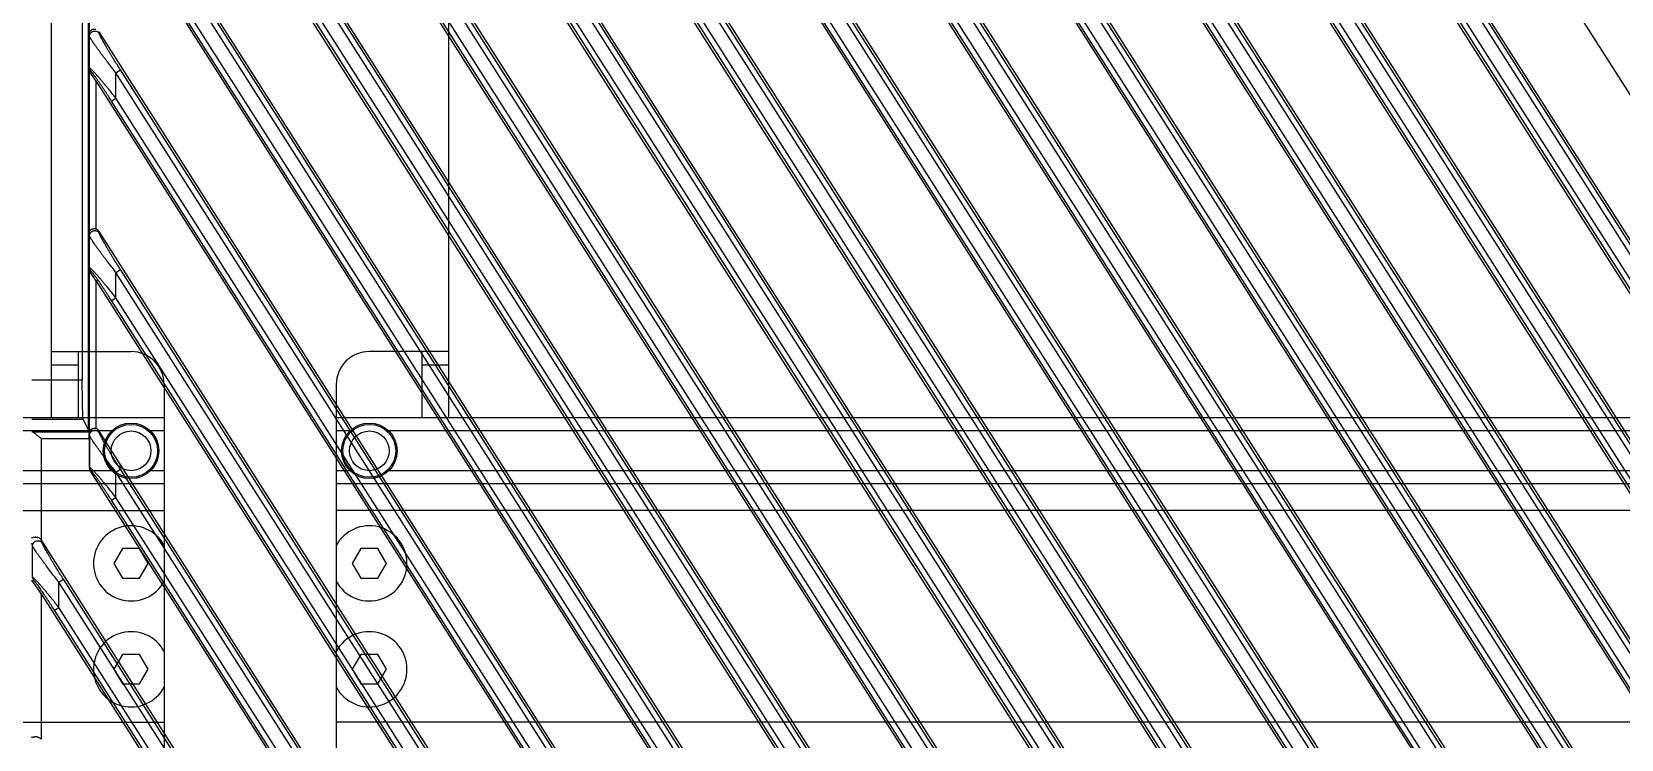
# Model space of a CAD drawing. Header units: millimetres. Extents: x 562 to 17351, y 2396 to 6995.
# Drawn here: x 14538.8 to 14658.9, y 5290.4 to 5343.9 of the extents above; entities that cross this region are included whole.
import ezdxf

# ---------------------------------------------------------------- set-up
doc = ezdxf.new("R2010")
doc.units = ezdxf.units.MM
doc.layers.add('02___PRT_ALL_AXES', color=7, linetype='Continuous')

# ---------------------------------------------------------------- blocks, each defined once
blk = doc.blocks.new('DTGCNV')
at = {"color": 7, "linetype": 'Continuous'}
for p, q in [((12719.01, 4978.83), (12910.96, 4677.53)), ((12903.91, 4677.66), (12717.35, 4970.49)), ((12902.32, 4679.06), (12718.67, 4967.34)), ((12902.66, 4679.27), (12719.01, 4967.55)), ((12717.32, 4966.45), (12901.38, 4677.53)), ((12718.33, 4965.21), (12900.77, 4678.84)), ((12718.67, 4965.42), (12901.1, 4679.06)), ((12894.31, 4677.66), (12717.35, 4955.42)), ((12892.72, 4679.06), (12718.67, 4952.26)), ((12893.06, 4679.27), (12719.01, 4952.48)), ((12717.32, 4951.38), (12891.78, 4677.53)), ((12718.67, 4950.35), (12891.5, 4679.06)), ((12718.33, 4950.13), (12891.16, 4678.84)), ((12887.42, 4673.4), (12717.35, 4940.34)), ((12885.86, 4674.75), (12718.67, 4937.19)), ((12886.2, 4674.96), (12719.01, 4937.4)), ((12717.32, 4936.3), (12884.81, 4673.4)), ((12884.3, 4674.53), (12718.33, 4935.06)), ((12884.64, 4674.75), (12718.67, 4935.27)), ((12877.81, 4673.4), (12717.35, 4925.27)), ((12876.26, 4674.75), (12718.67, 4922.11)), ((12876.59, 4674.96), (12719.01, 4922.32)), ((12717.32, 4921.23), (12875.2, 4673.4)), ((12875.04, 4674.75), (12718.67, 4920.19)), ((12874.7, 4674.53), (12718.33, 4919.98)), ((12868.21, 4673.4), (12717.35, 4910.19)), ((12866.65, 4674.75), (12718.67, 4907.04)), ((12866.99, 4674.96), (12719.01, 4907.25)), ((12865.1, 4674.53), (12718.33, 4904.91)), ((12865.43, 4674.75), (12718.67, 4905.12)), ((12721.45, 4899.66), (12865.6, 4673.4)), ((12858.6, 4673.4), (12721.7, 4888.29)), ((12857.38, 4674.96), (12723.32, 4885.41)), ((12721.45, 4884.59), (12853.36, 4677.53)), ((12857.05, 4674.75), (12722.98, 4885.2)), ((12855.49, 4674.53), (12722.64, 4883.07)), ((12855.83, 4674.75), (12722.98, 4883.28)), ((12846.29, 4677.66), (12721.7, 4873.22)), ((12844.7, 4679.06), (12722.98, 4870.12)), ((12845.04, 4679.27), (12723.32, 4870.33)), ((12721.45, 4869.51), (12843.76, 4677.53)), ((12722.64, 4867.99), (12843.14, 4678.84)), ((12722.98, 4868.2), (12843.48, 4679.06)), ((12717.92, 4859.98), (12834.15, 4677.53)), ((12836.68, 4677.66), (12720.44, 4860.12)), ((12719.18, 4858.35), (12833.54, 4678.84)), ((12719.51, 4858.57), (12833.87, 4679.06)), ((12835.09, 4679.06), (12720.73, 4858.57)), ((12835.43, 4679.27), (12721.07, 4858.78)), ((12827.08, 4677.66), (12717.35, 4849.89)), ((12825.83, 4679.27), (12719.01, 4846.95)), ((12717.32, 4845.85), (12824.55, 4677.53)), ((12825.49, 4679.06), (12718.67, 4846.73)), ((12718.33, 4844.6), (12823.93, 4678.84)), ((12718.67, 4844.82), (12824.27, 4679.06)), ((12817.47, 4677.66), (12717.35, 4834.81)), ((12815.89, 4679.06), (12718.67, 4831.66)), ((12816.22, 4679.27), (12719.01, 4831.87)), ((12717.32, 4830.77), (12814.94, 4677.53)), ((12718.33, 4829.53), (12814.33, 4678.84)), ((12718.67, 4829.74), (12814.67, 4679.06)), ((12810.58, 4673.4), (12717.35, 4819.74)), ((12809.03, 4674.75), (12718.67, 4816.58)), ((12809.36, 4674.96), (12719.01, 4816.8)), ((12717.32, 4815.7), (12807.97, 4673.4)), ((12807.81, 4674.75), (12718.67, 4814.67)), ((12807.47, 4674.53), (12718.33, 4814.45)), ((12720.87, 4807.1), (12720.87, 4767.8)), ((12720.95, 4807.27), (12720.95, 4797.72)), ((12720.42, 4803.35), (12720.42, 4771.54)), ((12720.98, 4797.51), (12720.95, 4797.72)), ((12721.72, 4797.72), (12721.7, 4797.84)), ((12800.98, 4673.4), (12721.7, 4797.84)), ((12720.98, 4795.08), (12720.98, 4797.51)), ((12720.95, 4794.96), (12720.98, 4795.08)), ((12720.95, 4794.96), (12720.95, 4782.64)), ((12721.02, 4794.77), (12721.04, 4794.87)), ((12721.45, 4794.13), (12721.45, 4782.94)), ((12721.45, 4794.13), (12798.37, 4673.4)), ((12722.98, 4794.74), (12723.32, 4794.96)), ((12722.98, 4792.83), (12722.98, 4794.74)), ((12799.42, 4674.75), (12722.98, 4794.74)), ((12799.76, 4674.96), (12723.32, 4794.96)), ((12722.64, 4792.61), (12722.98, 4792.83)), ((12797.87, 4674.53), (12722.64, 4792.61)), ((12798.2, 4674.75), (12722.98, 4792.83)), ((12720.98, 4782.43), (12720.95, 4782.64)), ((12720.98, 4780.01), (12720.98, 4782.43)), ((12721.72, 4782.65), (12721.7, 4782.76)), ((12791.37, 4673.4), (12721.7, 4782.76)), ((12720.95, 4779.88), (12720.98, 4780.01)), ((12720.95, 4779.88), (12720.95, 4767.62)), ((12721.02, 4779.69), (12721.04, 4779.79)), ((12722.98, 4779.67), (12723.32, 4779.88)), ((12790.16, 4674.96), (12723.32, 4779.88)), ((12721.45, 4779.06), (12721.45, 4767.87)), ((12721.45, 4779.06), (12788.77, 4673.4)), ((12722.98, 4777.75), (12722.98, 4779.67)), ((12789.82, 4674.75), (12722.98, 4779.67)), ((12722.64, 4777.54), (12722.98, 4777.75)), ((12788.26, 4674.53), (12722.64, 4777.54)), ((12788.6, 4674.75), (12722.98, 4777.75)), ((12720.42, 4771.54), (12716.62, 4771.54)), ((12720.49, 4768.55), (12716.62, 4768.55)), ((12720.49, 4768.55), (12720.95, 4767.62)), ((12716.66, 4767.62), (12720.95, 4767.62)), ((12717.32, 4767.12), (12717.32, 4759.48)), ((12717.32, 4767.12), (12720.97, 4767.12)), ((12720.95, 4767.62), (12720.95, 4767.62)), ((12720.96, 4767.51), (12720.98, 4767.36)), ((12720.97, 4767.12), (12720.97, 4764.87)), ((12720.98, 4764.93), (12720.98, 4767.36)), ((12721.72, 4767.57), (12721.7, 4767.69)), ((12781.77, 4673.4), (12721.7, 4767.69)), ((12720.98, 4764.93), (12720.97, 4764.87)), ((12721.04, 4764.72), (12721.03, 4764.65)), ((12721.03, 4764.65), (12779.16, 4673.4)), ((12722.98, 4764.59), (12723.32, 4764.81)), ((12722.98, 4762.68), (12722.98, 4764.59)), ((12780.22, 4674.75), (12722.98, 4764.59)), ((12780.55, 4674.96), (12723.32, 4764.81)), ((12722.64, 4762.46), (12722.98, 4762.68)), ((12778.66, 4674.53), (12722.64, 4762.46)), ((12779, 4674.75), (12722.98, 4762.68)), ((12752.36, 4704.49), (12717.35, 4759.44)), ((12717.41, 4759.24), (12717.35, 4759.44)), ((12716.68, 4759.02), (12716.62, 4759.22)), ((12716.68, 4756.63), (12716.68, 4759.02)), ((12716.68, 4756.63), (12716.62, 4756.61)), ((12716.63, 4756.38), (12716.74, 4756.42)), ((12718.67, 4756.28), (12719.01, 4756.5)), ((12718.67, 4754.37), (12718.67, 4756.28)), ((12752.05, 4703.89), (12718.67, 4756.28)), ((12752.38, 4704.1), (12719.01, 4756.5)), ((12717.32, 4755.4), (12717.32, 4744.41)), ((12717.32, 4755.4), (12749.38, 4705.07)), ((12718.33, 4754.15), (12718.67, 4754.37)), ((12749.76, 4704.82), (12718.33, 4754.15)), ((12750.09, 4705.04), (12718.67, 4754.37))]:
    blk.add_line(p, q, dxfattribs=at)
for centre, radius, start, end in [((12721.38, 4795.09), 0.396, 180.208, 212.9741), ((12721.38, 4780.01), 0.396, 180.208, 212.9741), ((12721.38, 4764.93), 0.396, 180.208, 212.9741), ((12717.08, 4756.63), 0.402, 180.1282, 212.3718)]:
    blk.add_arc(centre, radius, start, end, dxfattribs=at)
for centre, major_axis, ratio, start_param, end_param in [((12721.45, 4794.05), (-0.499, 0.789), 0.046753, -1.496981, -0.460321), ((12721.37, 4782.54), (-0.052, 0.405), 0.97951, -1.123245, -0.349373), ((12721.45, 4778.98), (-0.499, 0.789), 0.046753, -1.496981, -0.460321), ((12720.49, 4771.54), (0, 3), 0.026186, -4.712389, -3.193953), ((12721.37, 4767.47), (-0.052, 0.405), 0.97951, -1.123245, -0.349373), ((12717.32, 4767.63), (0.7, 0), 0.052408, 3.141593, 3.470593), ((12720.95, 4767.12), (0, 0.5), 0.026186, -1.570796, -0.696436), ((12721.37, 4764.87), (0.085, 0.394), 0.992337, -4.49891, -3.92942), ((12717.02, 4759.21), (-0.117, 0.402), 0.954439, -1.274405, -1.134443), ((12717.32, 4755.28), (-0.7, 1.1), 0.046753, -1.496981, -0.118001)]:
    blk.add_ellipse(centre, major_axis=major_axis, ratio=ratio, start_param=start_param, end_param=end_param, dxfattribs=at)
for points, knots in [([(12721.45, 4798.02), (12721.42, 4798.02), (12721.35, 4798.03), (12721.25, 4798.02), (12721.16, 4797.99), (12721.09, 4797.95), (12721.03, 4797.9), (12720.99, 4797.84), (12720.96, 4797.78), (12720.95, 4797.74), (12720.95, 4797.72)], [0, 0, 0, 0, 0.160899, 0.314742, 0.456494, 0.584742, 0.700638, 0.806545, 0.905309, 1, 1, 1, 1]), ([(12720.98, 4797.51), (12720.98, 4797.53), (12720.98, 4797.57), (12721, 4797.63), (12721.02, 4797.69), (12721.06, 4797.74), (12721.1, 4797.79), (12721.15, 4797.83), (12721.21, 4797.86), (12721.27, 4797.88), (12721.33, 4797.9), (12721.39, 4797.9), (12721.46, 4797.89), (12721.52, 4797.88), (12721.58, 4797.85), (12721.63, 4797.82), (12721.68, 4797.77), (12721.7, 4797.74), (12721.72, 4797.72)], [0, 0, 0, 0, 0.061771, 0.123674, 0.185724, 0.247974, 0.310429, 0.373081, 0.435901, 0.498841, 0.561846, 0.62485, 0.687789, 0.750605, 0.813254, 0.8757, 0.937956, 1, 1, 1, 1]), ([(12723.32, 4794.96), (12723.23, 4795.09), (12723.06, 4795.36), (12722.86, 4795.69), (12722.69, 4795.95), (12722.57, 4796.15), (12722.46, 4796.34), (12722.34, 4796.53), (12722.23, 4796.72), (12722.13, 4796.9), (12722.03, 4797.08), (12721.95, 4797.22), (12721.89, 4797.33), (12721.85, 4797.4), (12721.82, 4797.47), (12721.79, 4797.54), (12721.76, 4797.6), (12721.74, 4797.64), (12721.73, 4797.67), (12721.72, 4797.69), (12721.72, 4797.71), (12721.72, 4797.72), (12721.72, 4797.72)], [0, 0, 0, 0, 0.147854, 0.294636, 0.367264, 0.439153, 0.510088, 0.579799, 0.647935, 0.714028, 0.777425, 0.83718, 0.86528, 0.891898, 0.916748, 0.939475, 0.959663, 0.976821, 0.984101, 0.990427, 0.995741, 1, 1, 1, 1]), ([(12722.98, 4794.74), (12722.87, 4794.88), (12722.65, 4795.16), (12722.39, 4795.5), (12722.18, 4795.77), (12722.02, 4795.97), (12721.87, 4796.17), (12721.73, 4796.37), (12721.59, 4796.56), (12721.46, 4796.74), (12721.34, 4796.91), (12721.25, 4797.05), (12721.18, 4797.15), (12721.13, 4797.22), (12721.09, 4797.29), (12721.06, 4797.35), (12721.03, 4797.4), (12721.01, 4797.44), (12720.99, 4797.46), (12720.99, 4797.48), (12720.98, 4797.49), (12720.98, 4797.5), (12720.98, 4797.51)], [0, 0, 0, 0, 0.154445, 0.30727, 0.382534, 0.456692, 0.529432, 0.600377, 0.669045, 0.734822, 0.796897, 0.854183, 0.880595, 0.905226, 0.927827, 0.94811, 0.965769, 0.980485, 0.986646, 0.991965, 0.996419, 1, 1, 1, 1]), ([(12720.95, 4794.96), (12720.95, 4794.94), (12720.96, 4794.91), (12720.97, 4794.86), (12720.99, 4794.81), (12721.01, 4794.78), (12721.02, 4794.77)], [0, 0, 0, 0, 0.23991, 0.484403, 0.736695, 1, 1, 1, 1]), ([(12722.98, 4792.83), (12722.88, 4792.96), (12722.67, 4793.21), (12722.41, 4793.53), (12722.2, 4793.78), (12722.05, 4793.96), (12721.9, 4794.14), (12721.76, 4794.31), (12721.64, 4794.45), (12721.54, 4794.55), (12721.47, 4794.63), (12721.41, 4794.7), (12721.35, 4794.77), (12721.29, 4794.83), (12721.23, 4794.89), (12721.18, 4794.94), (12721.13, 4794.98), (12721.09, 4795.02), (12721.06, 4795.05), (12721.04, 4795.07), (12721.02, 4795.08), (12721.01, 4795.08), (12721, 4795.09), (12721, 4795.09), (12720.99, 4795.09), (12720.99, 4795.09), (12720.98, 4795.09), (12720.98, 4795.09), (12720.98, 4795.09), (12720.98, 4795.08)], [0, 0, 0, 0, 0.163599, 0.325517, 0.405208, 0.483611, 0.560291, 0.634699, 0.706102, 0.740385, 0.773533, 0.805367, 0.835691, 0.864271, 0.890851, 0.915138, 0.936821, 0.955575, 0.97109, 0.977548, 0.983108, 0.987753, 0.991491, 0.994362, 0.995508, 0.996494, 0.997369, 0.998198, 1, 1, 1, 1]), ([(12722.64, 4792.61), (12722.56, 4792.74), (12722.45, 4792.92), (12722.29, 4793.16), (12722.17, 4793.34), (12722.05, 4793.52), (12721.93, 4793.7), (12721.82, 4793.87), (12721.7, 4794.04), (12721.61, 4794.18), (12721.53, 4794.28), (12721.48, 4794.36), (12721.42, 4794.44), (12721.37, 4794.51), (12721.32, 4794.57), (12721.27, 4794.64), (12721.23, 4794.7), (12721.19, 4794.75), (12721.15, 4794.79), (12721.12, 4794.82), (12721.1, 4794.84), (12721.09, 4794.86), (12721.07, 4794.87), (12721.07, 4794.87), (12721.06, 4794.88), (12721.05, 4794.88), (12721.05, 4794.88), (12721.05, 4794.88), (12721.05, 4794.88), (12721.04, 4794.87), (12721.04, 4794.87), (12721.04, 4794.87)], [0, 0, 0, 0, 0.15694, 0.235083, 0.312792, 0.389889, 0.466133, 0.541222, 0.614757, 0.686184, 0.720877, 0.754726, 0.78758, 0.819246, 0.849499, 0.878053, 0.90457, 0.928641, 0.949798, 0.96753, 0.974953, 0.981338, 0.986644, 0.990849, 0.993984, 0.99519, 0.9962, 0.997085, 0.997946, 0.99889, 1, 1, 1, 1]), ([(12721.45, 4782.94), (12721.42, 4782.95), (12721.35, 4782.96), (12721.25, 4782.95), (12721.16, 4782.92), (12721.09, 4782.88), (12721.03, 4782.83), (12720.99, 4782.77), (12720.96, 4782.71), (12720.95, 4782.66), (12720.95, 4782.64)], [0, 0, 0, 0, 0.160899, 0.314742, 0.456494, 0.584742, 0.700638, 0.806545, 0.905309, 1, 1, 1, 1]), ([(12720.98, 4782.43), (12720.98, 4782.45), (12720.98, 4782.49), (12721, 4782.56), (12721.02, 4782.61), (12721.06, 4782.67), (12721.1, 4782.71), (12721.15, 4782.75), (12721.21, 4782.79), (12721.27, 4782.81), (12721.33, 4782.82), (12721.39, 4782.83), (12721.46, 4782.82), (12721.52, 4782.8), (12721.58, 4782.78), (12721.63, 4782.74), (12721.68, 4782.7), (12721.7, 4782.66), (12721.72, 4782.65)], [0, 0, 0, 0, 0.061771, 0.123674, 0.185724, 0.247974, 0.310429, 0.373081, 0.435901, 0.498841, 0.561846, 0.62485, 0.687789, 0.750605, 0.813254, 0.8757, 0.937956, 1, 1, 1, 1]), ([(12722.98, 4779.67), (12722.87, 4779.81), (12722.65, 4780.08), (12722.39, 4780.42), (12722.18, 4780.7), (12722.02, 4780.9), (12721.87, 4781.1), (12721.73, 4781.29), (12721.59, 4781.48), (12721.46, 4781.66), (12721.34, 4781.84), (12721.25, 4781.97), (12721.18, 4782.08), (12721.13, 4782.15), (12721.09, 4782.21), (12721.06, 4782.27), (12721.03, 4782.32), (12721.01, 4782.36), (12720.99, 4782.39), (12720.99, 4782.4), (12720.98, 4782.42), (12720.98, 4782.43), (12720.98, 4782.43)], [0, 0, 0, 0, 0.154445, 0.30727, 0.382534, 0.456692, 0.529432, 0.600377, 0.669045, 0.734822, 0.796897, 0.854183, 0.880595, 0.905226, 0.927827, 0.94811, 0.965769, 0.980485, 0.986646, 0.991965, 0.996419, 1, 1, 1, 1]), ([(12723.32, 4779.88), (12723.23, 4780.01), (12723.06, 4780.28), (12722.86, 4780.61), (12722.69, 4780.88), (12722.57, 4781.07), (12722.46, 4781.27), (12722.34, 4781.46), (12722.23, 4781.65), (12722.13, 4781.83), (12722.03, 4782), (12721.95, 4782.15), (12721.89, 4782.25), (12721.85, 4782.33), (12721.82, 4782.4), (12721.79, 4782.46), (12721.76, 4782.52), (12721.74, 4782.57), (12721.73, 4782.6), (12721.72, 4782.62), (12721.72, 4782.63), (12721.72, 4782.64), (12721.72, 4782.65)], [0, 0, 0, 0, 0.147854, 0.294636, 0.367264, 0.439153, 0.510088, 0.579799, 0.647935, 0.714028, 0.777425, 0.83718, 0.86528, 0.891898, 0.916748, 0.939475, 0.959663, 0.976821, 0.984101, 0.990427, 0.995741, 1, 1, 1, 1]), ([(12720.95, 4779.88), (12720.95, 4779.87), (12720.96, 4779.83), (12720.97, 4779.78), (12720.99, 4779.74), (12721.01, 4779.71), (12721.02, 4779.69)], [0, 0, 0, 0, 0.23991, 0.484403, 0.736695, 1, 1, 1, 1]), ([(12722.98, 4777.75), (12722.88, 4777.88), (12722.67, 4778.14), (12722.41, 4778.46), (12722.2, 4778.7), (12722.05, 4778.89), (12721.9, 4779.06), (12721.76, 4779.23), (12721.64, 4779.37), (12721.54, 4779.48), (12721.47, 4779.55), (12721.41, 4779.62), (12721.35, 4779.69), (12721.29, 4779.75), (12721.23, 4779.81), (12721.18, 4779.86), (12721.13, 4779.91), (12721.09, 4779.95), (12721.06, 4779.97), (12721.04, 4779.99), (12721.02, 4780), (12721.01, 4780.01), (12721, 4780.01), (12721, 4780.02), (12720.99, 4780.02), (12720.99, 4780.02), (12720.98, 4780.02), (12720.98, 4780.01), (12720.98, 4780.01), (12720.98, 4780.01)], [0, 0, 0, 0, 0.163599, 0.325517, 0.405208, 0.483611, 0.560291, 0.634699, 0.706102, 0.740385, 0.773533, 0.805367, 0.835691, 0.864271, 0.890851, 0.915138, 0.936821, 0.955575, 0.97109, 0.977548, 0.983108, 0.987753, 0.991491, 0.994362, 0.995508, 0.996494, 0.997369, 0.998198, 1, 1, 1, 1]), ([(12722.64, 4777.54), (12722.56, 4777.66), (12722.45, 4777.84), (12722.29, 4778.09), (12722.17, 4778.27), (12722.05, 4778.45), (12721.93, 4778.62), (12721.82, 4778.8), (12721.7, 4778.97), (12721.61, 4779.1), (12721.53, 4779.21), (12721.48, 4779.29), (12721.42, 4779.36), (12721.37, 4779.43), (12721.32, 4779.5), (12721.27, 4779.56), (12721.23, 4779.62), (12721.19, 4779.67), (12721.15, 4779.72), (12721.12, 4779.75), (12721.1, 4779.77), (12721.09, 4779.78), (12721.07, 4779.79), (12721.07, 4779.8), (12721.06, 4779.8), (12721.05, 4779.8), (12721.05, 4779.8), (12721.05, 4779.8), (12721.05, 4779.8), (12721.04, 4779.8), (12721.04, 4779.8), (12721.04, 4779.79)], [0, 0, 0, 0, 0.15694, 0.235083, 0.312792, 0.389889, 0.466133, 0.541222, 0.614757, 0.686184, 0.720877, 0.754726, 0.78758, 0.819246, 0.849499, 0.878053, 0.90457, 0.928641, 0.949798, 0.96753, 0.974953, 0.981338, 0.986644, 0.990849, 0.993984, 0.99519, 0.9962, 0.997085, 0.997946, 0.99889, 1, 1, 1, 1]), ([(12721.45, 4767.87), (12721.42, 4767.87), (12721.36, 4767.88), (12721.27, 4767.87), (12721.2, 4767.86), (12721.15, 4767.83), (12721.1, 4767.81), (12721.05, 4767.78), (12721.02, 4767.73), (12720.99, 4767.7), (12720.98, 4767.67), (12720.97, 4767.65), (12720.96, 4767.63), (12720.96, 4767.62)], [0, 0, 0, 0, 0.156834, 0.308027, 0.44919, 0.515423, 0.578674, 0.696574, 0.804666, 0.855721, 0.904907, 0.952676, 1, 1, 1, 1]), ([(12720.98, 4767.36), (12720.98, 4767.38), (12720.98, 4767.42), (12721, 4767.48), (12721.02, 4767.54), (12721.06, 4767.59), (12721.1, 4767.64), (12721.15, 4767.68), (12721.21, 4767.71), (12721.27, 4767.73), (12721.33, 4767.75), (12721.39, 4767.75), (12721.46, 4767.74), (12721.52, 4767.73), (12721.58, 4767.7), (12721.63, 4767.66), (12721.68, 4767.62), (12721.7, 4767.59), (12721.72, 4767.57)], [0, 0, 0, 0, 0.061771, 0.123674, 0.185724, 0.247974, 0.310429, 0.373081, 0.435901, 0.498841, 0.561846, 0.62485, 0.687789, 0.750605, 0.813254, 0.8757, 0.937956, 1, 1, 1, 1]), ([(12717.32, 4767.12), (12717.29, 4767.15), (12717.22, 4767.2), (12717.13, 4767.28), (12717.03, 4767.36), (12716.94, 4767.44), (12716.87, 4767.49), (12716.81, 4767.53), (12716.78, 4767.56), (12716.74, 4767.58), (12716.71, 4767.6), (12716.69, 4767.61), (12716.68, 4767.61), (12716.67, 4767.62), (12716.66, 4767.62), (12716.66, 4767.62)], [0, 0, 0, 0, 0.152678, 0.303619, 0.450743, 0.591561, 0.722626, 0.783052, 0.839064, 0.889738, 0.93406, 0.953523, 0.971039, 0.986537, 1, 1, 1, 1]), ([(12720.95, 4767.62), (12720.95, 4767.62), (12720.95, 4767.62), (12720.95, 4767.62), (12720.96, 4767.62), (12720.96, 4767.62), (12720.96, 4767.62), (12720.96, 4767.62)], [0, 0, 0, 0, 0.066209, 0.157985, 0.394508, 0.671959, 1, 1, 1, 1]), ([(12720.96, 4767.62), (12720.96, 4767.61), (12720.96, 4767.61), (12720.96, 4767.6), (12720.96, 4767.59), (12720.96, 4767.58), (12720.96, 4767.56), (12720.96, 4767.54), (12720.96, 4767.52), (12720.96, 4767.51)], [0, 0, 0, 0, 0.060347, 0.13986, 0.238437, 0.355663, 0.491062, 0.644058, 1, 1, 1, 1]), ([(12720.96, 4767.62), (12720.96, 4767.62), (12720.96, 4767.62), (12720.96, 4767.62), (12720.96, 4767.62), (12720.96, 4767.62), (12720.96, 4767.62)], [0, 0, 0, 0, 0.167711, 0.388179, 0.668062, 1, 1, 1, 1]), ([(12722.98, 4764.59), (12722.87, 4764.73), (12722.65, 4765), (12722.39, 4765.35), (12722.18, 4765.62), (12722.02, 4765.82), (12721.87, 4766.02), (12721.73, 4766.22), (12721.59, 4766.41), (12721.46, 4766.59), (12721.34, 4766.76), (12721.25, 4766.9), (12721.18, 4767), (12721.13, 4767.07), (12721.09, 4767.14), (12721.06, 4767.19), (12721.03, 4767.25), (12721.01, 4767.29), (12720.99, 4767.31), (12720.99, 4767.33), (12720.98, 4767.34), (12720.98, 4767.35), (12720.98, 4767.36)], [0, 0, 0, 0, 0.154445, 0.30727, 0.382534, 0.456692, 0.529432, 0.600377, 0.669045, 0.734822, 0.796897, 0.854183, 0.880595, 0.905226, 0.927827, 0.94811, 0.965769, 0.980485, 0.986646, 0.991965, 0.996419, 1, 1, 1, 1]), ([(12723.32, 4764.81), (12723.23, 4764.94), (12723.06, 4765.2), (12722.86, 4765.54), (12722.69, 4765.8), (12722.57, 4766), (12722.46, 4766.19), (12722.34, 4766.38), (12722.23, 4766.57), (12722.13, 4766.75), (12722.03, 4766.93), (12721.95, 4767.07), (12721.89, 4767.18), (12721.85, 4767.25), (12721.82, 4767.32), (12721.79, 4767.39), (12721.76, 4767.45), (12721.74, 4767.49), (12721.73, 4767.52), (12721.72, 4767.54), (12721.72, 4767.56), (12721.72, 4767.57), (12721.72, 4767.57)], [0, 0, 0, 0, 0.147854, 0.294636, 0.367264, 0.439153, 0.510088, 0.579799, 0.647935, 0.714028, 0.777425, 0.83718, 0.86528, 0.891898, 0.916748, 0.939475, 0.959663, 0.976821, 0.984101, 0.990427, 0.995741, 1, 1, 1, 1]), ([(12722.98, 4762.68), (12722.88, 4762.81), (12722.67, 4763.06), (12722.41, 4763.38), (12722.2, 4763.63), (12722.05, 4763.81), (12721.9, 4763.99), (12721.76, 4764.16), (12721.64, 4764.3), (12721.54, 4764.4), (12721.47, 4764.48), (12721.41, 4764.55), (12721.35, 4764.62), (12721.29, 4764.68), (12721.23, 4764.74), (12721.18, 4764.79), (12721.13, 4764.83), (12721.09, 4764.87), (12721.06, 4764.9), (12721.04, 4764.92), (12721.02, 4764.93), (12721.01, 4764.93), (12721, 4764.94), (12721, 4764.94), (12720.99, 4764.94), (12720.99, 4764.94), (12720.98, 4764.94), (12720.98, 4764.94), (12720.98, 4764.93), (12720.98, 4764.93)], [0, 0, 0, 0, 0.163599, 0.325517, 0.405208, 0.483611, 0.560291, 0.634699, 0.706102, 0.740385, 0.773533, 0.805367, 0.835691, 0.864271, 0.890851, 0.915138, 0.936821, 0.955575, 0.97109, 0.977548, 0.983108, 0.987753, 0.991491, 0.994362, 0.995508, 0.996494, 0.997369, 0.998198, 1, 1, 1, 1]), ([(12722.64, 4762.46), (12722.56, 4762.59), (12722.45, 4762.77), (12722.29, 4763.01), (12722.17, 4763.19), (12722.05, 4763.37), (12721.93, 4763.55), (12721.82, 4763.72), (12721.7, 4763.89), (12721.61, 4764.03), (12721.53, 4764.13), (12721.48, 4764.21), (12721.42, 4764.28), (12721.37, 4764.36), (12721.32, 4764.42), (12721.27, 4764.49), (12721.23, 4764.54), (12721.19, 4764.6), (12721.15, 4764.64), (12721.12, 4764.67), (12721.1, 4764.69), (12721.09, 4764.71), (12721.07, 4764.72), (12721.07, 4764.72), (12721.06, 4764.73), (12721.05, 4764.73), (12721.05, 4764.73), (12721.05, 4764.73), (12721.05, 4764.72), (12721.04, 4764.72), (12721.04, 4764.72), (12721.04, 4764.72)], [0, 0, 0, 0, 0.15694, 0.235083, 0.312792, 0.389889, 0.466133, 0.541222, 0.614757, 0.686184, 0.720877, 0.754726, 0.78758, 0.819246, 0.849499, 0.878053, 0.90457, 0.928641, 0.949798, 0.96753, 0.974953, 0.981338, 0.986644, 0.990849, 0.993984, 0.99519, 0.9962, 0.997085, 0.997946, 0.99889, 1, 1, 1, 1]), ([(12717.32, 4759.48), (12717.3, 4759.5), (12717.27, 4759.54), (12717.21, 4759.58), (12717.15, 4759.61), (12717.08, 4759.64), (12717.02, 4759.65), (12716.95, 4759.66), (12716.89, 4759.66), (12716.84, 4759.66), (12716.8, 4759.65), (12716.77, 4759.64), (12716.74, 4759.64), (12716.71, 4759.63), (12716.69, 4759.62), (12716.68, 4759.62), (12716.66, 4759.61), (12716.65, 4759.61), (12716.64, 4759.61), (12716.63, 4759.61), (12716.63, 4759.62), (12716.62, 4759.63), (12716.62, 4759.64), (12716.62, 4759.65), (12716.62, 4759.65)], [0, 0, 0, 0, 0.092092, 0.18383, 0.274482, 0.363041, 0.448376, 0.529457, 0.605459, 0.675766, 0.739913, 0.769539, 0.797439, 0.847676, 0.869774, 0.889641, 0.907107, 0.922074, 0.934647, 0.945489, 0.956057, 0.968087, 0.982675, 1, 1, 1, 1]), ([(12716.68, 4759.02), (12716.68, 4759.04), (12716.68, 4759.08), (12716.7, 4759.14), (12716.73, 4759.2), (12716.76, 4759.25), (12716.8, 4759.3), (12716.85, 4759.34), (12716.91, 4759.37), (12716.97, 4759.39), (12717.03, 4759.4), (12717.09, 4759.41), (12717.16, 4759.4), (12717.22, 4759.38), (12717.28, 4759.36), (12717.33, 4759.33), (12717.37, 4759.28), (12717.4, 4759.25), (12717.41, 4759.24)], [0, 0, 0, 0, 0.061113, 0.122614, 0.184534, 0.246921, 0.309743, 0.372936, 0.436398, 0.5, 0.563602, 0.627064, 0.690257, 0.753079, 0.815466, 0.877386, 0.938887, 1, 1, 1, 1]), ([(12718.67, 4756.28), (12718.56, 4756.42), (12718.35, 4756.68), (12718.04, 4757.08), (12717.79, 4757.41), (12717.6, 4757.67), (12717.45, 4757.86), (12717.32, 4758.05), (12717.19, 4758.22), (12717.07, 4758.39), (12716.96, 4758.55), (12716.87, 4758.68), (12716.82, 4758.77), (12716.78, 4758.84), (12716.74, 4758.89), (12716.71, 4758.94), (12716.7, 4758.98), (12716.68, 4759), (12716.68, 4759.02), (12716.68, 4759.02)], [0, 0, 0, 0, 0.151037, 0.300586, 0.447016, 0.518439, 0.588237, 0.655992, 0.721178, 0.783101, 0.840848, 0.893205, 0.916879, 0.938573, 0.958018, 0.974928, 0.989013, 0.994909, 1, 1, 1, 1]), ([(12719.01, 4756.5), (12718.92, 4756.63), (12718.76, 4756.88), (12718.52, 4757.27), (12718.32, 4757.59), (12718.17, 4757.85), (12718.06, 4758.03), (12717.95, 4758.22), (12717.85, 4758.4), (12717.75, 4758.57), (12717.66, 4758.73), (12717.59, 4758.86), (12717.53, 4758.96), (12717.5, 4759.03), (12717.47, 4759.09), (12717.45, 4759.15), (12717.43, 4759.19), (12717.42, 4759.22), (12717.41, 4759.23), (12717.41, 4759.24)], [0, 0, 0, 0, 0.145071, 0.289149, 0.431131, 0.500908, 0.569567, 0.636803, 0.702211, 0.76523, 0.825074, 0.880596, 0.906233, 0.930094, 0.951832, 0.971044, 0.987264, 0.994099, 1, 1, 1, 1]), ([(12716.62, 4756.38), (12716.62, 4756.38), (12716.62, 4756.38), (12716.62, 4756.39), (12716.62, 4756.39), (12716.62, 4756.39), (12716.62, 4756.39), (12716.63, 4756.39), (12716.63, 4756.39), (12716.63, 4756.38), (12716.63, 4756.38)], [0, 0, 0, 0, 0.134296, 0.239838, 0.325336, 0.408088, 0.50825, 0.637794, 0.80127, 1, 1, 1, 1]), ([(12718.67, 4754.37), (12718.57, 4754.49), (12718.42, 4754.68), (12718.22, 4754.93), (12718.07, 4755.11), (12717.92, 4755.29), (12717.77, 4755.47), (12717.62, 4755.64), (12717.48, 4755.81), (12717.34, 4755.97), (12717.21, 4756.12), (12717.1, 4756.24), (12717.02, 4756.32), (12716.96, 4756.38), (12716.91, 4756.44), (12716.86, 4756.49), (12716.82, 4756.53), (12716.78, 4756.57), (12716.75, 4756.59), (12716.73, 4756.61), (12716.71, 4756.62), (12716.7, 4756.62), (12716.69, 4756.63), (12716.68, 4756.63), (12716.68, 4756.63), (12716.68, 4756.63)], [0, 0, 0, 0, 0.159125, 0.238223, 0.316727, 0.394381, 0.470878, 0.545834, 0.61877, 0.689065, 0.755896, 0.818173, 0.847169, 0.874456, 0.899785, 0.922889, 0.943475, 0.96125, 0.975933, 0.982041, 0.987297, 0.991693, 0.995234, 0.997964, 1, 1, 1, 1]), ([(12718.33, 4754.15), (12718.26, 4754.27), (12718.14, 4754.45), (12717.99, 4754.69), (12717.87, 4754.86), (12717.76, 4755.04), (12717.64, 4755.21), (12717.53, 4755.38), (12717.42, 4755.54), (12717.31, 4755.7), (12717.2, 4755.86), (12717.11, 4755.98), (12717.04, 4756.07), (12717, 4756.13), (12716.95, 4756.19), (12716.91, 4756.25), (12716.87, 4756.3), (12716.84, 4756.33), (12716.81, 4756.36), (12716.8, 4756.37), (12716.78, 4756.39), (12716.77, 4756.4), (12716.76, 4756.41), (12716.75, 4756.41), (12716.75, 4756.41), (12716.74, 4756.42), (12716.74, 4756.42), (12716.74, 4756.42)], [0, 0, 0, 0, 0.153079, 0.229318, 0.305164, 0.380451, 0.454965, 0.528436, 0.600519, 0.670738, 0.738434, 0.802663, 0.833068, 0.862042, 0.889307, 0.914531, 0.937321, 0.957232, 0.96596, 0.973791, 0.980669, 0.986547, 0.991394, 0.995199, 0.996723, 0.998012, 1, 1, 1, 1]), ([(12717.32, 4744.41), (12717.3, 4744.43), (12717.27, 4744.46), (12717.21, 4744.5), (12717.15, 4744.54), (12717.08, 4744.56), (12717.02, 4744.58), (12716.95, 4744.58), (12716.89, 4744.59), (12716.84, 4744.58), (12716.8, 4744.57), (12716.77, 4744.57), (12716.74, 4744.56), (12716.71, 4744.55), (12716.69, 4744.55), (12716.68, 4744.54), (12716.66, 4744.54), (12716.65, 4744.54), (12716.64, 4744.54), (12716.63, 4744.54), (12716.63, 4744.55), (12716.62, 4744.55), (12716.62, 4744.57), (12716.62, 4744.57), (12716.62, 4744.58)], [0, 0, 0, 0, 0.092092, 0.18383, 0.274482, 0.363041, 0.448376, 0.529457, 0.605459, 0.675766, 0.739913, 0.769539, 0.797439, 0.847676, 0.869774, 0.889641, 0.907107, 0.922074, 0.934647, 0.945489, 0.956057, 0.968087, 0.982675, 1, 1, 1, 1])]:
    blk.add_open_spline(points, degree=3, knots=knots, dxfattribs=at)
blk = doc.blocks.new('*U61')
blk.add_blockref('DTGCNV', (-13016.62, -4845.2))
blk = doc.blocks.new('*U62')
at = {"color": 0, "linetype": 'ByBlock', "lineweight": -2, "transparency": 16777216}
blk.add_blockref('*U61', (2400, 1350), dxfattribs=at)
blk = doc.blocks.new('rygdvx')
at = {"color": 114, "linetype": 'Continuous', "true_color": 0x139b48}
for p, q in [((13655.56, 11058.58), (13655.56, 11208.58)), ((13685.56, 11058.58), (13685.56, 11208.58)), ((13655.56, 11063.58), (13661.56, 11063.58)), ((13655.56, 11062.58), (13657.56, 11062.58)), ((13657.56, 11063.58), (13657.56, 11058.58)), ((13685.56, 11063.58), (13679.56, 11063.58)), ((13683.56, 11058.58), (13683.56, 11063.58)), ((13683.56, 11062.58), (13685.56, 11062.58)), ((13664.06, 11061.08), (13664.06, 11026.08)), ((13677.06, 11061.08), (13677.06, 11026.08)), ((13664.06, 11058.58), (13641.06, 11058.58)), ((14231.06, 11058.58), (13677.06, 11058.58)), ((13664.06, 11057.58), (13663.03, 11057.58)), ((13678.09, 11057.58), (13677.06, 11057.58)), ((13664.06, 11054.58), (13663.03, 11054.58)), ((13678.09, 11054.58), (13677.06, 11054.58)), ((13664.06, 11053.58), (13641.06, 11053.58)), ((14231.06, 11053.58), (13677.06, 11053.58)), ((13640.56, 11051.58), (13664.06, 11051.58)), ((14231.06, 11051.58), (13677.06, 11051.58)), ((13660.91, 11048.7), (13660.27, 11047.58)), ((13662.2, 11048.7), (13660.91, 11048.7)), ((13662.85, 11047.58), (13662.2, 11048.7)), ((13678.91, 11048.7), (13678.27, 11047.58)), ((13680.2, 11048.7), (13678.91, 11048.7)), ((13680.85, 11047.58), (13680.2, 11048.7)), ((13660.27, 11047.58), (13660.91, 11046.47)), ((13662.2, 11046.47), (13662.85, 11047.58)), ((13678.27, 11047.58), (13678.91, 11046.47)), ((13680.2, 11046.47), (13680.85, 11047.58)), ((13660.91, 11046.47), (13662.2, 11046.47)), ((13678.91, 11046.47), (13680.2, 11046.47)), ((13660.91, 11040.7), (13660.27, 11039.58)), ((13662.2, 11040.7), (13660.91, 11040.7)), ((13662.85, 11039.58), (13662.2, 11040.7)), ((13678.91, 11040.7), (13678.27, 11039.58)), ((13680.2, 11040.7), (13678.91, 11040.7)), ((13680.85, 11039.58), (13680.2, 11040.7)), ((13660.27, 11039.58), (13660.91, 11038.47)), ((13662.2, 11038.47), (13662.85, 11039.58)), ((13678.27, 11039.58), (13678.91, 11038.47)), ((13680.2, 11038.47), (13680.85, 11039.58)), ((13660.91, 11038.47), (13662.2, 11038.47)), ((13678.91, 11038.47), (13680.2, 11038.47)), ((13640.56, 11035.58), (13664.06, 11035.58)), ((14231.06, 11035.58), (13677.06, 11035.58))]:
    blk.add_line(p, q, dxfattribs=at)
for centre, radius in [((13661.56, 11056.08), 2), ((13679.56, 11056.08), 2), ((13661.56, 11056.08), 1.5), ((13679.56, 11056.08), 1.5)]:
    blk.add_circle(centre, radius, dxfattribs=at)
for centre, start, end in [((13661.56, 11061.08), 0, 90), ((13679.56, 11061.08), 90, 180)]:
    blk.add_arc(centre, 2.5, start, end, dxfattribs=at)
at = {"layer": '02___PRT_ALL_AXES', "color": 114, "linetype": 'Continuous', "true_color": 0x139b48}
for p, q in [((13660.09, 11057.58), (13648.03, 11057.58)), ((14227.09, 11057.58), (13681.03, 11057.58)), ((13660.09, 11054.58), (13648.03, 11054.58)), ((14227.09, 11054.58), (13681.03, 11054.58))]:
    blk.add_line(p, q, dxfattribs=at)
for centre in [(13661.56, 11056.08), (13679.56, 11056.08)]:
    blk.add_circle(centre, 2.1, dxfattribs=at)
for centre, start, end in [((13661.56, 11047.58), 28.0842, 331.9158), ((13679.56, 11047.58), 208.0842, 151.9158), ((13661.56, 11039.58), 28.0842, 331.9158), ((13679.56, 11039.58), 208.0842, 151.9158)]:
    blk.add_arc(centre, 2.84, start, end, dxfattribs=at)
blk = doc.blocks.new('*U139')
blk.add_blockref('rygdvx', (-13946.56, -11136.35))
blk = doc.blocks.new('*U141')
at = {"color": 0, "linetype": 'ByBlock', "lineweight": -2, "transparency": 16777216}
blk.add_blockref('*U139', (2400, 0), dxfattribs=at)

msp = doc.modelspace()

# ---------------------------------------------------------------- block references
for name, p in [('*U141', (12431.316, 5392.479)), ('*U62', (12438.816, 4041.217))]:
    msp.add_blockref(name, p)

doc.saveas('drawing.dxf')
